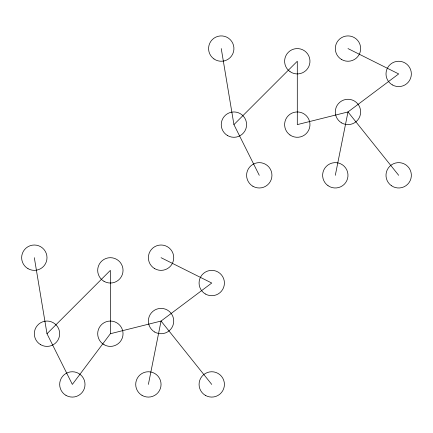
<?xml version="1.0" encoding="UTF-8"?>
<svg xmlns="http://www.w3.org/2000/svg" width="433" height="433" viewBox="0 0 433 433"><rect width="100%" height="100%" fill="white"/><g stroke="black" fill="none" stroke-linecap="round" stroke-linejoin="round"><path stroke-width="0.65" d="M148.384 384.417L161.054 321.053L211.748 283.036L161.054 257.689M335.31 175.311L347.986 111.947L398.679 73.929L347.986 48.583M46.997 333.729L110.361 270.36L110.361 333.729L72.343 384.417L46.997 333.729L34.321 257.689M259.27 175.311L233.928 124.617L297.292 61.253L297.292 124.617L347.986 111.947L398.679 175.311M110.361 333.729L161.054 321.053L211.748 384.417M221.252 48.583L233.928 124.617M213.956 58.942A12.671 12.671 0 0 0 233.874 49.719A12.671 12.671 0 0 0 215.926 37.081A12.671 12.671 0 0 0 213.956 58.942M289.996 134.982A12.671 12.671 0 0 0 309.914 125.759A12.671 12.671 0 0 0 291.966 113.121A12.671 12.671 0 0 0 289.996 134.982M252.937 186.287A12.671 12.671 0 0 0 271.946 175.311A12.671 12.671 0 0 0 252.937 164.334A12.671 12.671 0 0 0 252.937 186.287M392.341 84.9A12.671 12.671 0 0 0 411.35 73.929A12.671 12.671 0 0 0 392.341 62.953A12.671 12.671 0 0 0 392.341 84.9M341.648 122.923A12.671 12.671 0 0 0 360.657 111.947A12.671 12.671 0 0 0 341.648 100.97A12.671 12.671 0 0 0 341.648 122.923M341.648 59.554A12.671 12.671 0 0 0 360.657 48.583A12.671 12.671 0 0 0 341.648 37.606A12.671 12.671 0 0 0 341.648 59.554M328.014 185.676A12.671 12.671 0 0 0 347.932 176.453A12.671 12.671 0 0 0 329.984 163.809A12.671 12.671 0 0 0 328.014 185.676M289.996 71.613A12.671 12.671 0 0 0 309.914 62.39A12.671 12.671 0 0 0 291.966 49.752A12.671 12.671 0 0 0 289.996 71.613M391.378 185.676A12.671 12.671 0 0 0 411.301 176.453A12.671 12.671 0 0 0 393.353 163.809A12.671 12.671 0 0 0 391.378 185.676M227.59 135.594A12.671 12.671 0 0 0 246.599 124.617A12.671 12.671 0 0 0 227.59 113.646A12.671 12.671 0 0 0 227.59 135.594M27.988 268.666A12.671 12.671 0 0 0 46.997 257.689A12.671 12.671 0 0 0 27.988 246.713A12.671 12.671 0 0 0 27.988 268.666M104.028 344.7A12.671 12.671 0 0 0 123.037 333.729A12.671 12.671 0 0 0 104.028 322.753A12.671 12.671 0 0 0 104.028 344.7M66.005 395.394A12.671 12.671 0 0 0 85.014 384.417A12.671 12.671 0 0 0 66.005 373.446A12.671 12.671 0 0 0 66.005 395.394M104.028 281.336A12.671 12.671 0 0 0 123.037 270.36A12.671 12.671 0 0 0 104.028 259.383A12.671 12.671 0 0 0 104.028 281.336M205.41 395.394A12.671 12.671 0 0 0 224.418 384.417A12.671 12.671 0 0 0 205.41 373.446A12.671 12.671 0 0 0 205.41 395.394M142.046 395.394A12.671 12.671 0 0 0 161.054 384.417A12.671 12.671 0 0 0 142.046 373.446A12.671 12.671 0 0 0 142.046 395.394M205.41 294.007A12.671 12.671 0 0 0 224.418 283.036A12.671 12.671 0 0 0 205.41 272.059A12.671 12.671 0 0 0 205.41 294.007M154.716 268.666A12.671 12.671 0 0 0 173.73 257.689A12.671 12.671 0 0 0 154.716 246.713A12.671 12.671 0 0 0 154.716 268.666M40.659 344.7A12.671 12.671 0 0 0 59.667 333.729A12.671 12.671 0 0 0 40.659 322.753A12.671 12.671 0 0 0 40.659 344.7M154.716 332.03A12.671 12.671 0 0 0 173.73 321.053A12.671 12.671 0 0 0 154.716 310.077A12.671 12.671 0 0 0 154.716 332.03"/></g></svg>
